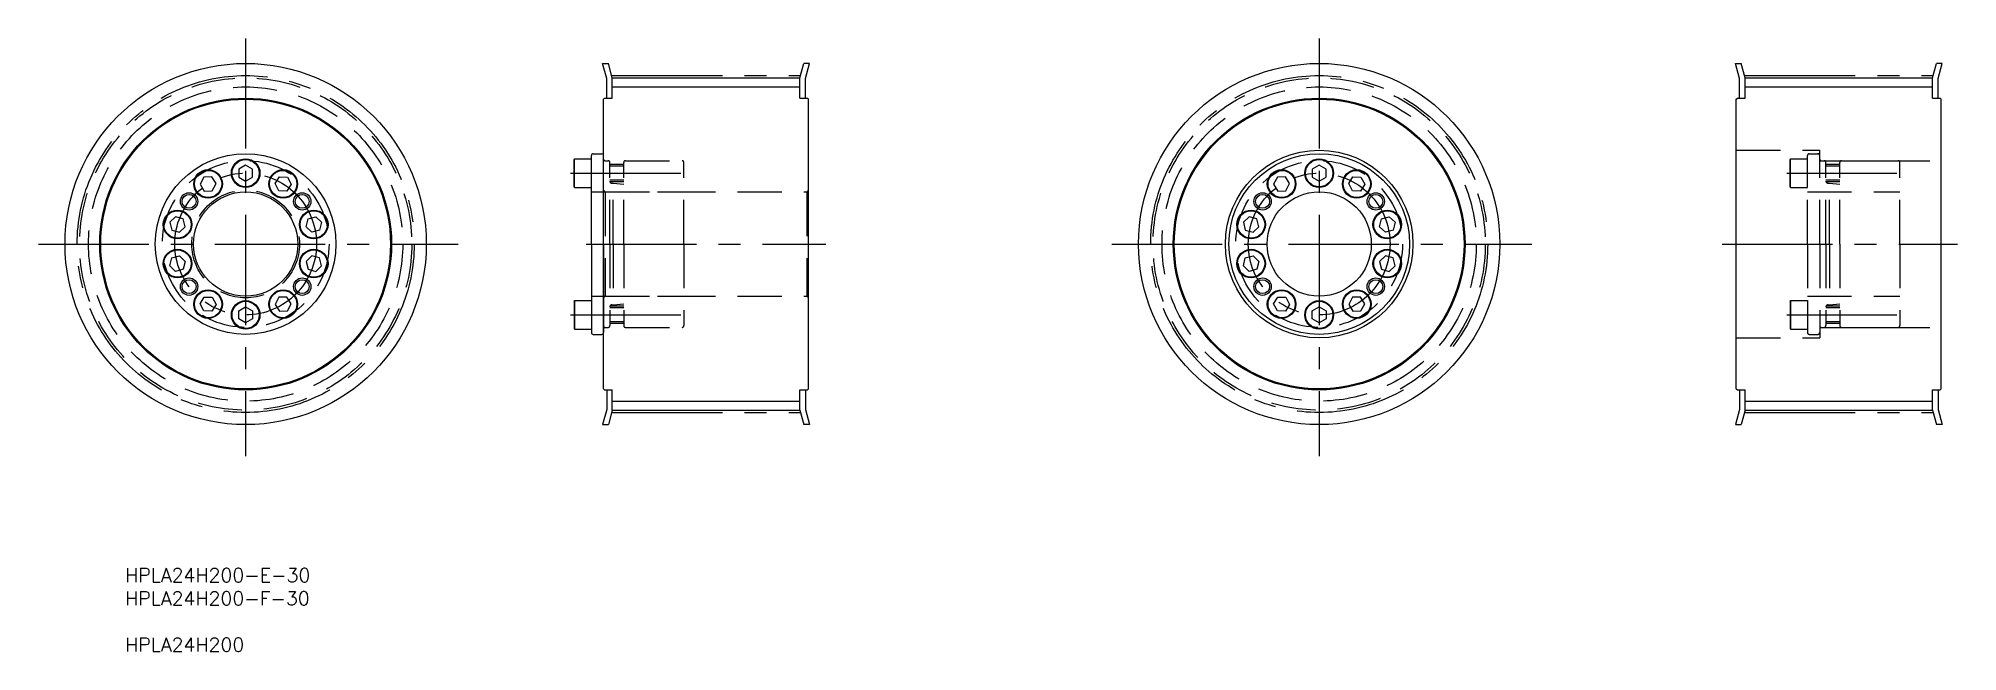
# Model space of a CAD drawing. Extents: x -10 to 543, y -15 to 161.
import ezdxf

# ---------------------------------------------------------------- set-up
doc = ezdxf.new("R2010")
doc.units = 0
doc.linetypes.add('CENTER', pattern=[50.8, 31.75, -6.35, 6.35, -6.35])
doc.linetypes.add('DASHED', pattern=[19.05, 12.7, -6.35])
doc.layers.get('0').update_dxf_attribs({"linetype": 'CONTINUOUS'})
doc.layers.add('CENTER', color=1, linetype='CENTER')
doc.styles.add('MISUMI', font='txt.shx')

# ---------------------------------------------------------------- blocks, each defined once
blk = doc.blocks.new('*U6')
at = {"color": 7, "linetype": 'CONTINUOUS', "style": 'MISUMI'}
for s, p in [('HPLA24H200-E-30', (15.05, 4.8)), ('HPLA24H200-F-30', (15.05, -1.87)), ('HPLA24H200', (15.05, -15.2))]:
    blk.add_text(s, height=4, dxfattribs=at).set_placement(p)

msp = doc.modelspace()

# ---------------------------------------------------------------- linework, layer by layer
at = {"color": 7, "linetype": 'CONTINUOUS'}
for p, q in [((153.66, 149.76), (152.48, 154.14)), ((152.48, 154.14), (154.14, 154.14)), ((153.66, 144.14), (153.66, 149.76)), ((155.26, 149.97), (154.14, 154.14)), ((155.26, 149.97), (209.26, 149.97)), ((155.26, 144.14), (155.26, 149.97)), ((209.26, 149.97), (210.38, 154.14)), ((209.26, 144.14), (209.26, 149.97)), ((212.03, 154.14), (210.38, 154.14)), ((210.86, 149.76), (212.03, 154.14)), ((210.86, 144.14), (210.86, 149.76)), ((479.75, 149.76), (478.57, 154.14)), ((478.57, 154.14), (480.23, 154.14)), ((479.75, 144.14), (479.75, 149.76)), ((481.35, 149.97), (480.23, 154.14)), ((481.35, 149.97), (535.35, 149.97)), ((481.35, 144.14), (481.35, 149.97)), ((535.35, 149.97), (536.47, 154.14)), ((535.35, 144.14), (535.35, 149.97)), ((538.12, 154.14), (536.47, 154.14)), ((536.95, 149.76), (538.12, 154.14)), ((536.95, 144.14), (536.95, 149.76)), ((152.76, 143.84), (153.06, 144.14)), ((152.76, 60.44), (152.76, 143.84)), ((153.06, 144.14), (155.26, 144.14)), ((209.26, 144.14), (211.46, 144.14)), ((211.46, 144.14), (211.76, 143.84)), ((211.76, 60.44), (211.76, 143.84)), ((478.85, 143.84), (479.15, 144.14)), ((478.85, 60.44), (478.85, 143.84)), ((479.15, 144.14), (481.35, 144.14)), ((535.35, 144.14), (537.55, 144.14)), ((537.55, 144.14), (537.85, 143.84)), ((537.85, 60.44), (537.85, 143.84)), ((149.26, 102.14), (149.26, 127.64)), ((149.76, 128.14), (152.26, 128.14)), ((152.76, 102.14), (152.76, 127.64)), ((49.73, 124.85), (47.73, 123.7)), ((47.73, 123.7), (47.73, 121.39)), ((51.73, 123.7), (49.73, 124.85)), ((51.73, 121.39), (51.73, 123.7)), ((144.26, 126.47), (144.37, 126.67)), ((144.26, 118.62), (144.26, 126.47)), ((144.37, 118.42), (144.37, 126.67)), ((144.37, 126.67), (149.26, 126.67)), ((149.26, 118.42), (149.26, 126.67)), ((149.26, 120.04), (149.26, 125.04)), ((358.77, 124.85), (356.77, 123.7)), ((356.77, 123.7), (356.77, 121.39)), ((360.77, 123.7), (358.77, 124.85)), ((360.77, 121.39), (360.77, 123.7)), ((37.69, 121.4), (36.61, 119.36)), ((36.61, 119.36), (37.83, 117.41)), ((40, 121.48), (37.69, 121.4)), ((37.83, 117.41), (40.14, 117.49)), ((41.23, 119.53), (40, 121.48)), ((40.14, 117.49), (41.23, 119.53)), ((47.73, 121.39), (49.73, 120.24)), ((49.73, 120.24), (51.73, 121.39)), ((58.23, 119.53), (59.45, 121.48)), ((59.31, 117.49), (58.23, 119.53)), ((61.62, 117.41), (59.31, 117.49)), ((59.45, 121.48), (61.76, 121.4)), ((62.85, 119.36), (61.62, 117.41)), ((61.76, 121.4), (62.85, 119.36)), ((144.26, 118.62), (144.37, 118.42)), ((144.37, 118.42), (149.26, 118.42)), ((346.74, 121.4), (345.65, 119.36)), ((345.65, 119.36), (346.88, 117.41)), ((349.04, 121.48), (346.74, 121.4)), ((346.88, 117.41), (349.18, 117.49)), ((350.27, 119.53), (349.04, 121.48)), ((349.18, 117.49), (350.27, 119.53)), ((356.77, 121.39), (358.77, 120.24)), ((358.77, 120.24), (360.77, 121.39)), ((367.27, 119.53), (368.5, 121.48)), ((368.36, 117.49), (367.27, 119.53)), ((370.66, 117.41), (368.36, 117.49)), ((368.5, 121.48), (370.8, 121.4)), ((371.89, 119.36), (370.66, 117.41)), ((370.8, 121.4), (371.89, 119.36)), ((149.26, 114.89), (149.26, 114.89)), ((29.56, 110.01), (27.9, 108.4)), ((27.9, 108.4), (28.46, 106.16)), ((28.46, 106.16), (30.68, 105.53)), ((31.78, 109.37), (29.56, 110.01)), ((30.68, 105.53), (32.34, 107.13)), ((32.34, 107.13), (31.78, 109.37)), ((67.12, 107.13), (67.68, 109.37)), ((68.78, 105.53), (67.12, 107.13)), ((67.68, 109.37), (69.9, 110.01)), ((71, 106.16), (68.78, 105.53)), ((69.9, 110.01), (71.56, 108.4)), ((71.56, 108.4), (71, 106.16)), ((149.26, 108.52), (149.26, 108.52)), ((338.6, 110.01), (336.94, 108.4)), ((336.94, 108.4), (337.5, 106.16)), ((337.5, 106.16), (339.72, 105.53)), ((340.82, 109.37), (338.6, 110.01)), ((339.72, 105.53), (341.38, 107.13)), ((341.38, 107.13), (340.82, 109.37)), ((376.16, 107.13), (376.72, 109.37)), ((377.82, 105.53), (376.16, 107.13)), ((376.72, 109.37), (378.94, 110.01)), ((380.04, 106.16), (377.82, 105.53)), ((378.94, 110.01), (380.6, 108.4)), ((380.6, 108.4), (380.04, 106.16)), ((149.26, 102.14), (149.26, 76.64)), ((152.76, 102.14), (152.76, 76.64)), ((27.9, 95.88), (28.46, 98.13)), ((29.56, 94.28), (27.9, 95.88)), ((28.46, 98.13), (30.68, 98.76)), ((31.78, 94.92), (29.56, 94.28)), ((30.68, 98.76), (32.34, 97.16)), ((32.34, 97.16), (31.78, 94.92)), ((68.78, 98.76), (67.12, 97.16)), ((67.12, 97.16), (67.68, 94.92)), ((67.68, 94.92), (69.9, 94.28)), ((71, 98.13), (68.78, 98.76)), ((69.9, 94.28), (71.56, 95.88)), ((71.56, 95.88), (71, 98.13)), ((336.94, 95.88), (337.5, 98.13)), ((338.6, 94.28), (336.94, 95.88)), ((337.5, 98.13), (339.72, 98.76)), ((340.82, 94.92), (338.6, 94.28)), ((339.72, 98.76), (341.38, 97.16)), ((341.38, 97.16), (340.82, 94.92)), ((377.82, 98.76), (376.16, 97.16)), ((376.16, 97.16), (376.72, 94.92)), ((376.72, 94.92), (378.94, 94.28)), ((380.04, 98.13), (377.82, 98.76)), ((378.94, 94.28), (380.6, 95.88)), ((380.6, 95.88), (380.04, 98.13)), ((36.61, 84.92), (37.83, 86.88)), ((37.69, 82.89), (36.61, 84.92)), ((40, 82.81), (37.69, 82.89)), ((37.83, 86.88), (40.14, 86.8)), ((41.23, 84.76), (40, 82.81)), ((40.14, 86.8), (41.23, 84.76)), ((47.73, 82.9), (49.73, 84.05)), ((47.73, 80.59), (47.73, 82.9)), ((49.73, 84.05), (51.73, 82.9)), ((51.73, 82.9), (51.73, 80.59)), ((59.31, 86.8), (58.23, 84.76)), ((58.23, 84.76), (59.45, 82.81)), ((61.62, 86.88), (59.31, 86.8)), ((59.45, 82.81), (61.76, 82.89)), ((62.85, 84.92), (61.62, 86.88)), ((61.76, 82.89), (62.85, 84.92)), ((144.26, 85.67), (144.37, 85.87)), ((144.26, 85.67), (144.26, 77.82)), ((144.37, 85.87), (144.37, 77.62)), ((144.37, 85.87), (149.26, 85.87)), ((149.26, 85.87), (149.26, 77.62)), ((149.26, 84.24), (149.26, 79.24)), ((345.65, 84.92), (346.88, 86.88)), ((346.74, 82.89), (345.65, 84.92)), ((349.04, 82.81), (346.74, 82.89)), ((346.88, 86.88), (349.18, 86.8)), ((350.27, 84.76), (349.04, 82.81)), ((349.18, 86.8), (350.27, 84.76)), ((356.77, 82.9), (358.77, 84.05)), ((356.77, 80.59), (356.77, 82.9)), ((358.77, 84.05), (360.77, 82.9)), ((360.77, 82.9), (360.77, 80.59)), ((368.36, 86.8), (367.27, 84.76)), ((367.27, 84.76), (368.5, 82.81)), ((370.66, 86.88), (368.36, 86.8)), ((368.5, 82.81), (370.8, 82.89)), ((371.89, 84.92), (370.66, 86.88)), ((370.8, 82.89), (371.89, 84.92)), ((49.73, 79.44), (47.73, 80.59)), ((51.73, 80.59), (49.73, 79.44)), ((144.26, 77.82), (144.37, 77.62)), ((144.37, 77.62), (149.26, 77.62)), ((358.77, 79.44), (356.77, 80.59)), ((360.77, 80.59), (358.77, 79.44)), ((149.76, 76.14), (152.26, 76.14)), ((152.76, 60.44), (153.06, 60.14)), ((153.06, 60.14), (155.26, 60.14)), ((153.66, 60.14), (153.66, 54.53)), ((155.26, 54.32), (155.26, 60.14)), ((209.26, 60.14), (211.46, 60.14)), ((209.26, 54.32), (209.26, 60.14)), ((210.86, 60.14), (210.86, 54.53)), ((211.46, 60.14), (211.76, 60.44)), ((478.85, 60.44), (479.15, 60.14)), ((479.15, 60.14), (481.35, 60.14)), ((479.75, 60.14), (479.75, 54.53)), ((481.35, 54.32), (481.35, 60.14)), ((535.35, 60.14), (537.55, 60.14)), ((535.35, 54.32), (535.35, 60.14)), ((536.95, 60.14), (536.95, 54.53)), ((537.55, 60.14), (537.85, 60.44)), ((153.66, 54.53), (152.48, 50.14)), ((152.48, 50.14), (154.14, 50.14)), ((155.26, 54.32), (154.14, 50.14)), ((155.26, 54.32), (209.26, 54.32)), ((209.26, 54.32), (210.38, 50.14)), ((212.03, 50.14), (210.38, 50.14)), ((210.86, 54.53), (212.03, 50.14)), ((479.75, 54.53), (478.57, 50.14)), ((478.57, 50.14), (480.23, 50.14)), ((481.35, 54.32), (480.23, 50.14)), ((481.35, 54.32), (535.35, 54.32)), ((535.35, 54.32), (536.47, 50.14)), ((538.12, 50.14), (536.47, 50.14)), ((536.95, 54.53), (538.12, 50.14))]:
    msp.add_line(p, q, dxfattribs=at)
at = {"color": 3, "linetype": 'CONTINUOUS'}
for p, q in [((155.26, 147.38), (209.26, 147.38)), ((481.35, 147.38), (535.35, 147.38)), ((155.26, 56.91), (209.26, 56.91)), ((481.35, 56.91), (535.35, 56.91))]:
    msp.add_line(p, q, dxfattribs=at)
at = {"color": 3, "linetype": 'DASHED'}
for p, q in [((478.85, 129.14), (502.85, 129.14)), ((499.35, 102.14), (499.35, 127.64)), ((499.85, 128.14), (502.35, 128.14)), ((502.85, 126.14), (502.85, 129.14)), ((502.85, 102.14), (502.85, 127.64)), ((153.17, 126.14), (154.06, 126.14)), ((154.56, 102.14), (154.56, 125.64)), ((158.56, 125.04), (154.56, 125.04)), ((158.56, 124.54), (154.56, 124.54)), ((158.56, 102.14), (158.56, 125.64)), ((159.06, 126.14), (175.36, 126.14)), ((175.86, 102.14), (175.86, 125.64)), ((494.35, 126.47), (494.46, 126.67)), ((494.35, 118.62), (494.35, 126.47)), ((494.46, 118.42), (494.46, 126.67)), ((494.46, 126.67), (499.35, 126.67)), ((499.35, 118.42), (499.35, 126.67)), ((499.35, 120.04), (499.35, 125.04)), ((502.85, 126.14), (537.85, 126.14)), ((503.26, 126.14), (504.15, 126.14)), ((504.65, 102.14), (504.65, 125.64)), ((508.65, 125.04), (504.65, 125.04)), ((508.65, 124.54), (504.65, 124.54)), ((508.65, 102.14), (508.65, 125.64)), ((509.15, 126.14), (525.45, 126.14)), ((525.95, 102.14), (525.95, 125.64)), ((149.26, 117.14), (175.86, 117.14)), ((152.76, 117.64), (153.26, 117.14)), ((153.26, 117.14), (211.26, 117.14)), ((153.26, 117.14), (153.26, 87.14)), ((158.56, 120.54), (154.56, 120.54)), ((158.56, 120.04), (154.56, 120.04)), ((155.16, 119.67), (155.56, 119.67)), ((155.56, 102.14), (155.56, 119.67)), ((155.56, 119.67), (158.56, 119.33)), ((211.76, 117.64), (211.26, 117.14)), ((211.26, 117.14), (211.26, 87.14)), ((494.35, 118.62), (494.46, 118.42)), ((494.46, 118.42), (499.35, 118.42)), ((499.35, 117.14), (525.95, 117.14)), ((508.65, 120.54), (504.65, 120.54)), ((508.65, 120.04), (504.65, 120.04)), ((505.25, 119.67), (505.65, 119.67)), ((505.65, 102.14), (505.65, 119.67)), ((505.65, 119.67), (508.65, 119.33)), ((499.35, 114.89), (499.35, 114.89)), ((499.35, 108.52), (499.35, 108.52)), ((154.56, 102.14), (154.56, 78.64)), ((155.56, 102.14), (155.56, 84.62)), ((158.56, 102.14), (158.56, 78.64)), ((175.86, 102.14), (175.86, 78.64)), ((499.35, 102.14), (499.35, 76.64)), ((502.85, 102.14), (502.85, 76.64)), ((504.65, 102.14), (504.65, 78.64)), ((505.65, 102.14), (505.65, 84.62)), ((508.65, 102.14), (508.65, 78.64)), ((525.95, 102.14), (525.95, 78.64)), ((149.26, 87.14), (175.86, 87.14)), ((152.76, 86.64), (153.26, 87.14)), ((153.26, 87.14), (211.26, 87.14)), ((158.56, 84.24), (154.56, 84.24)), ((158.56, 83.74), (154.56, 83.74)), ((155.16, 84.62), (155.56, 84.62)), ((155.56, 84.62), (158.56, 84.96)), ((211.76, 86.64), (211.26, 87.14)), ((494.35, 85.67), (494.46, 85.87)), ((494.35, 85.67), (494.35, 77.82)), ((494.46, 85.87), (494.46, 77.62)), ((494.46, 85.87), (499.35, 85.87)), ((499.35, 87.14), (525.95, 87.14)), ((499.35, 85.87), (499.35, 77.62)), ((499.35, 84.24), (499.35, 79.24)), ((508.65, 84.24), (504.65, 84.24)), ((508.65, 83.74), (504.65, 83.74)), ((505.25, 84.62), (505.65, 84.62)), ((505.65, 84.62), (508.65, 84.96)), ((153.17, 78.14), (154.06, 78.14)), ((158.56, 79.74), (154.56, 79.74)), ((158.56, 79.24), (154.56, 79.24)), ((159.06, 78.14), (175.36, 78.14)), ((494.35, 77.82), (494.46, 77.62)), ((494.46, 77.62), (499.35, 77.62)), ((502.85, 78.14), (502.85, 75.14)), ((502.85, 78.14), (537.85, 78.14)), ((503.26, 78.14), (504.15, 78.14)), ((508.65, 79.74), (504.65, 79.74)), ((508.65, 79.24), (504.65, 79.24)), ((509.15, 78.14), (525.45, 78.14)), ((478.85, 75.14), (502.85, 75.14)), ((499.85, 76.14), (502.35, 76.14))]:
    msp.add_line(p, q, dxfattribs=at)
at = {"color": 7, "linetype": 'CONTINUOUS'}
for centre, radius in [((49.73, 102.14), 52), ((358.77, 102.14), 52), ((49.73, 102.14), 42), ((49.73, 102.14), 41.7), ((358.77, 102.14), 42), ((358.77, 102.14), 41.7), ((49.73, 102.14), 26), ((358.77, 102.14), 27), ((358.77, 102.14), 26), ((38.92, 119.44), 4.12), ((38.92, 119.44), 3.92), ((49.73, 122.54), 4.12), ((49.73, 122.54), 3.92), ((60.54, 119.44), 4.12), ((60.54, 119.44), 3.92), ((347.96, 119.44), 4.12), ((347.96, 119.44), 3.92), ((358.77, 122.54), 4.12), ((358.77, 122.54), 3.92), ((369.58, 119.44), 4.12), ((369.58, 119.44), 3.92), ((33.44, 114.42), 2), ((49.73, 102.14), 15), ((66.02, 114.42), 2), ((342.48, 114.42), 2.5), ((342.48, 114.42), 2), ((358.77, 102.14), 15), ((375.06, 114.42), 2.5), ((375.06, 114.42), 2), ((30.12, 107.77), 4.12), ((30.12, 107.77), 3.92), ((69.34, 107.77), 4.12), ((69.34, 107.77), 3.92), ((339.16, 107.77), 4.12), ((339.16, 107.77), 3.92), ((378.38, 107.77), 4.12), ((378.38, 107.77), 3.92), ((30.12, 96.52), 4.12), ((30.12, 96.52), 3.92), ((69.34, 96.52), 4.12), ((69.34, 96.52), 3.92), ((339.16, 96.52), 4.12), ((339.16, 96.52), 3.92), ((378.38, 96.52), 4.12), ((378.38, 96.52), 3.92), ((33.44, 89.87), 2), ((38.92, 84.84), 4.12), ((38.92, 84.84), 3.92), ((60.54, 84.84), 4.12), ((60.54, 84.84), 3.92), ((66.02, 89.87), 2), ((342.48, 89.87), 2.5), ((342.48, 89.87), 2), ((347.96, 84.84), 4.12), ((347.96, 84.84), 3.92), ((369.58, 84.84), 4.12), ((369.58, 84.84), 3.92), ((375.06, 89.87), 2.5), ((375.06, 89.87), 2), ((49.73, 81.74), 4.12), ((49.73, 81.74), 3.92), ((358.77, 81.74), 4.12), ((358.77, 81.74), 3.92)]:
    msp.add_circle(centre, radius, dxfattribs=at)
at = {"color": 3, "linetype": 'DASHED'}
for centre, radius in [((49.73, 102.14), 47.82), ((358.77, 102.14), 47.82), ((49.73, 102.14), 45.23), ((358.77, 102.14), 45.23), ((49.73, 102.14), 24), ((358.77, 102.14), 24), ((49.73, 102.14), 15.5)]:
    msp.add_circle(centre, radius, dxfattribs=at)
at = {"color": 3}
for centre in [(33.44, 114.42), (66.02, 114.42), (33.44, 89.87), (66.02, 89.87)]:
    msp.add_circle(centre, 2.5, dxfattribs=at)
at = {"color": 7, "linetype": 'CONTINUOUS'}
for centre, start, end in [((149.76, 127.64), 90, 180.0009), ((152.26, 127.64), 0, 90), ((149.76, 76.64), 179.9991, 270), ((152.26, 76.64), 270, 0)]:
    msp.add_arc(centre, 0.5, start, end, dxfattribs=at)
at = {"color": 3, "linetype": 'DASHED'}
for centre, radius, start, end in [((499.85, 127.64), 0.5, 90, 180.0009), ((502.35, 127.64), 0.5, 0, 90), ((153.17, 126.55), 0.41, 180, 270), ((154.06, 125.64), 0.5, 0, 90), ((159.06, 125.64), 0.5, 90, 180), ((175.36, 125.64), 0.5, 0, 90), ((503.26, 126.55), 0.41, 180, 270), ((504.15, 125.64), 0.5, 0, 90), ((509.15, 125.64), 0.5, 90, 180), ((525.45, 125.64), 0.5, 0, 90), ((155.16, 120.27), 0.6, 180, 270), ((505.25, 120.27), 0.6, 180, 270), ((155.16, 84.02), 0.6, 90, 180), ((505.25, 84.02), 0.6, 90, 180), ((153.17, 77.73), 0.41, 90, 180), ((154.06, 78.64), 0.5, 270, 0), ((159.06, 78.64), 0.5, 180, 270), ((175.36, 78.64), 0.5, 270, 0), ((503.26, 77.73), 0.41, 90, 180), ((504.15, 78.64), 0.5, 270, 0), ((509.15, 78.64), 0.5, 180, 270), ((525.45, 78.64), 0.5, 270, 0), ((499.85, 76.64), 0.5, 179.9991, 270), ((502.35, 76.64), 0.5, 270, 0)]:
    msp.add_arc(centre, radius, start, end, dxfattribs=at)
at = {"layer": 'CENTER', "color": 1, "linetype": 'CENTER'}
for p, q in [((49.73, 161.35), (49.73, 41.1)), ((358.77, 161.35), (358.77, 41.1)), ((155.26, 150.65), (209.26, 150.65)), ((481.35, 150.65), (535.35, 150.65)), ((143.26, 122.54), (176.86, 122.54)), ((493.35, 122.54), (526.95, 122.54)), ((-9.93, 102.14), (110.94, 102.14)), ((147.76, 102.14), (216.76, 102.14)), ((299.11, 102.14), (419.98, 102.14)), ((474.8, 102.14), (542.55, 102.14)), ((143.26, 81.74), (176.86, 81.74)), ((493.35, 81.74), (526.95, 81.74)), ((155.26, 53.63), (209.26, 53.63)), ((481.35, 53.63), (535.35, 53.63))]:
    msp.add_line(p, q, dxfattribs=at)
for centre, radius in [((49.73, 102.14), 48.51), ((358.77, 102.14), 48.51), ((49.73, 102.14), 20.4), ((358.77, 102.14), 20.4)]:
    msp.add_circle(centre, radius, dxfattribs=at)

# ---------------------------------------------------------------- block references
at = {"color": 7, "linetype": 'CONTINUOUS'}
msp.add_blockref('*U6', (0, 0), dxfattribs=at)

doc.saveas('drawing.dxf')
